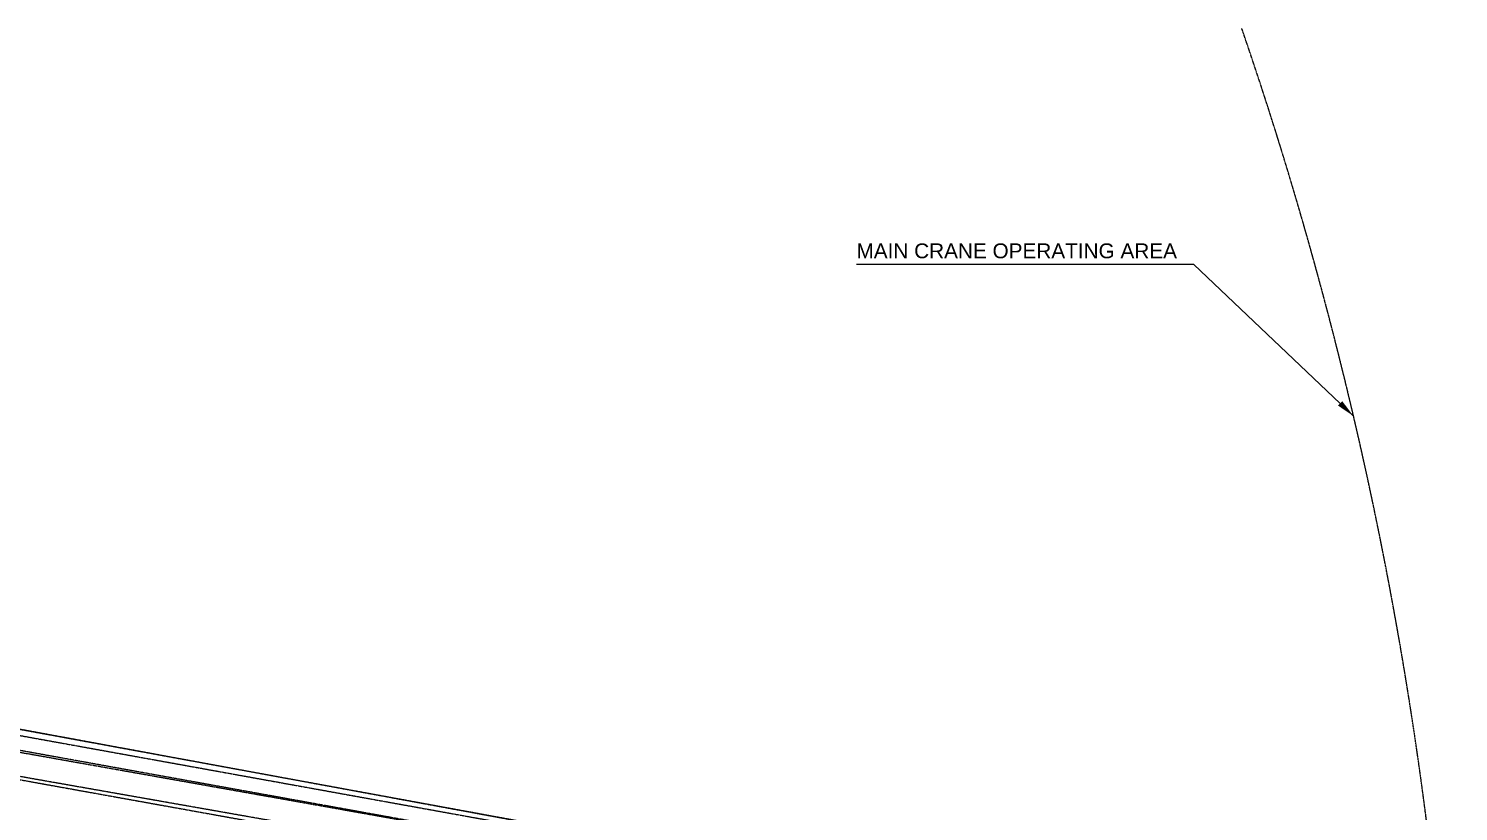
# Model space of a CAD drawing. Extents: x -77424 to 170509, y -26698 to 150000.
# Drawn here: x 82277 to 116933, y 44334 to 63298 of the extents above; entities that cross this region are included whole.
import ezdxf

# ---------------------------------------------------------------- set-up
doc = ezdxf.new("R2010")
doc.units = 0
doc.header["$LTSCALE"] = 3.5
doc.header["$MEASUREMENT"] = 0
doc.linetypes.add('PHANTOM', pattern=[2.5, 1.25, -0.25, 0.25, -0.25, 0.25, -0.25])
doc.linetypes.add('PHANTOM2', pattern=[1.25, 0.625, -0.125, 0.125, -0.125, 0.125, -0.125])
for name, color, linetype in [('1.03-DIMENSIONS', 2, 'CONTINUOUS'), ('1.08-TEXT-2.5', 7, 'CONTINUOUS'), ('1.12-HELP', 8, 'PHANTOM2'), ('_REFERENCE', 253, 'CONTINUOUS')]:
    doc.layers.add(name, color=color, linetype=linetype)
doc.styles.add('USOS-Text', font='arial.ttf')
doc.dimstyles.new('ISO-25', dxfattribs={"dimtxt": 2.5, "dimasz": 2.5, "dimexe": 1.25, "dimexo": 0.625, "dimtad": 1, "dimtxsty": 'STANDARD', "dimcen": 2.5, "dimadec": 0, "dimazin": 0, "dimtfac": 1, "dimtmove": 0, "dimatfit": 3, "dimfxl": 1, "dimarcsym": 0})

# ---------------------------------------------------------------- blocks, each defined once
blk = doc.blocks.new('ZPMC MAIN CRANE STOWED POSITION')
at = {"layer": '_REFERENCE', "linetype": 'PHANTOM', "lineweight": 15, "ltscale": 3}
for p, q in [((-6908, 43334), (82577, 26845)), ((82577, 26845), (-4349, 42788)), ((82724, 26355), (-7311, 42602)), ((-2906, 42184), (81451, 26945)), ((-1628, 41332), (82724, 26355)), ((82184, 25885), (-4710, 41172)), ((-3147, 41105), (81572, 25862))]:
    blk.add_line(p, q, dxfattribs=at)

msp = doc.modelspace()

# ---------------------------------------------------------------- linework, layer by layer
at = {"layer": '1.12-HELP'}
msp.add_arc((20522.6, 31920.4), 96410.1, 354.128252, 18.993434, dxfattribs=at)

# ---------------------------------------------------------------- block references
at = {"layer": '_REFERENCE'}
msp.add_blockref('ZPMC MAIN CRANE STOWED POSITION', (14022.6, 16805.4), dxfattribs=at)

# ---------------------------------------------------------------- texts
at = {"layer": '1.08-TEXT-2.5', "insert": (102343.8, 58094.2), "char_height": 360, "attachment_point": 1, "style": 'USOS-Text'}
msp.add_mtext('MAIN CRANE OPERATING AREA', dxfattribs=at)

# ---------------------------------------------------------------- leaders
at = {"layer": '1.03-DIMENSIONS', "annotation_type": 0, "has_hookline": 1, "hookline_direction": 1, "text_width": 7726}
msp.add_leader([(114391.5, 53909.7), (110520.3, 57580.7), (110070.3, 57580.7)], dimstyle='ISO-25', override={"dimtxt": 300, "dimasz": 450, "dimtad": 2, "dimtxsty": 'USOS-Text'}, dxfattribs=at)

doc.saveas('drawing.dxf')
